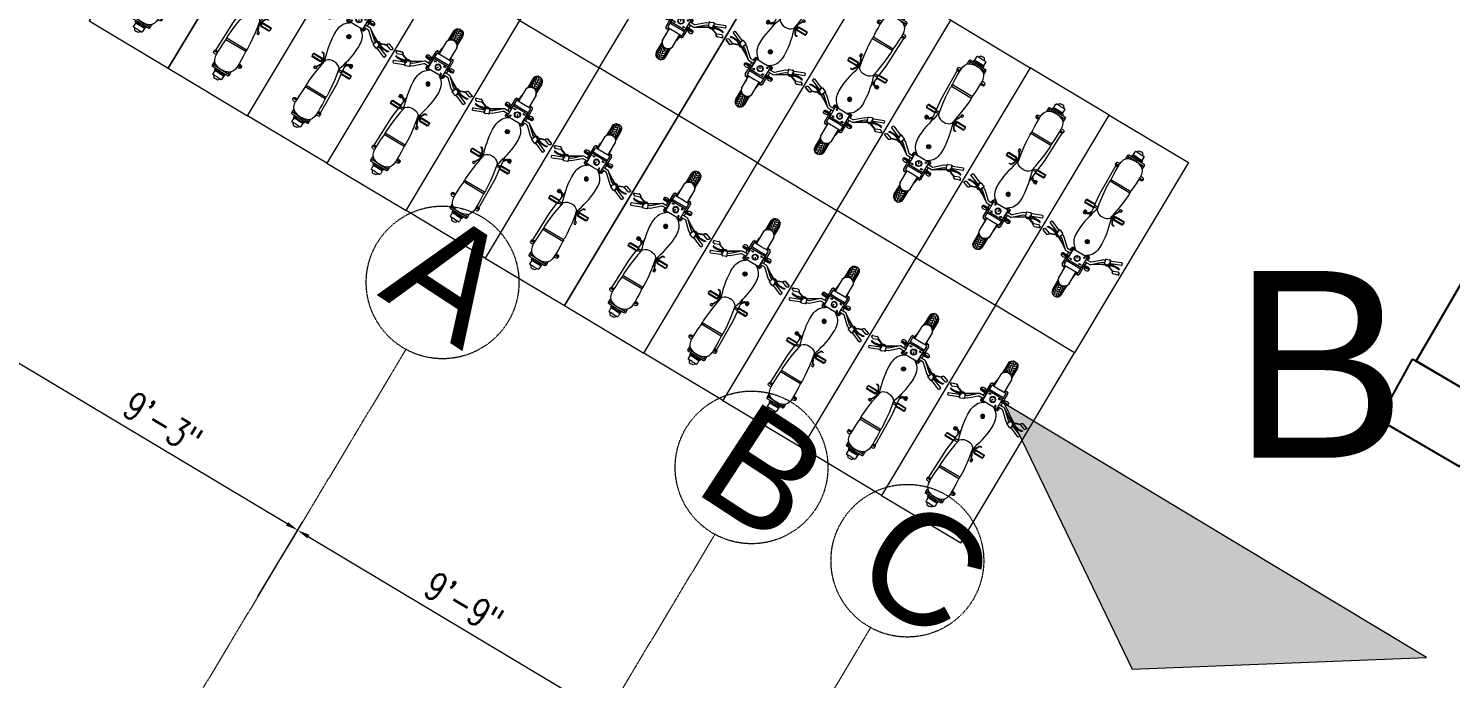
# Model space of a CAD drawing. Header units: inches. Extents: x -110725 to 51121, y 8404 to 44825.
# Drawn here: x -35431.1 to -34969.1, y 24317.6 to 24528.8 of the extents above; entities that cross this region are included whole.
import ezdxf

# ---------------------------------------------------------------- set-up
doc = ezdxf.new("R2010")
doc.units = ezdxf.units.IN
doc.header["$LTSCALE"] = 0.1
doc.header["$MEASUREMENT"] = 0
doc.linetypes.add('CENTER', pattern=[2, 1.25, -0.25, 0.25, -0.25])
doc.layers.get('0').update_dxf_attribs({"color": 1, "lineweight": 0})
doc.layers.get('Defpoints').update_dxf_attribs({"lineweight": 0})
doc.layers.add('boundary', color=6, linetype='Continuous')
doc.layers.add('building', color=6, linetype='Continuous')
for name, color, linetype, lineweight in [('CAR', 4, 'Continuous', 0), ('dim', 252, 'Continuous', 0), ('GRID', 8, 'CENTER', 0), ('TEXT', 3, 'Continuous', 0)]:
    doc.layers.add(name, color=color, linetype=linetype, lineweight=lineweight)
doc.styles.add('as', font='arial.ttf')
doc.styles.add('ATIF', font='arial.ttf')
doc.styles.add('EHSAN', font='arial.ttf', dxfattribs={"height": 54})
doc.styles.add('WORKING', font='romans.shx', dxfattribs={"width": 0.75})
doc.dimstyles.new('1-8', dxfattribs={"dimtxt": 6, "dimasz": 6, "dimexe": 3, "dimexo": 1, "dimgap": 2, "dimtad": 1, "dimdec": 1, "dimzin": 3, "dimdsep": 46, "dimlunit": 4, "dimtxsty": 'WORKING', "dimcen": 2, "dimdle": 3, "dimadec": 0, "dimazin": 0, "dimtfac": 0.75, "dimtdec": 1, "dimtofl": 0, "dimtmove": 1, "dimatfit": 0, "dimfxl": 4, "dimtolj": 1, "dimtzin": 0, "dimlwd": -1, "dimlwe": -1, "dimarcsym": 1})
doc.dimstyles.new('DIM1', dxfattribs={"dimtxt": 54, "dimasz": 6, "dimexe": 6, "dimexo": 3, "dimgap": 1, "dimtad": 0, "dimzin": 0, "dimdsep": 46, "dimlunit": 4, "dimtxsty": 'EHSAN', "dimblk": 'ARCHTICK', "dimcen": 3, "dimdle": 6, "dimclrd": 4, "dimclre": 4, "dimclrt": 6, "dimadec": 0, "dimazin": 0, "dimtfac": 1, "dimtofl": 0, "dimtmove": 1, "dimatfit": 3, "dimldrblk": 'ARCHTICK', "dimfxl": 4, "dimtolj": 1, "dimtzin": 3, "dimlwd": -1, "dimlwe": -1, "dimarcsym": 0})

# ---------------------------------------------------------------- blocks, each defined once
blk = doc.blocks.new('_ArchTick')
at = {"color": 0, "linetype": 'ByBlock', "const_width": 0.15}
blk.add_lwpolyline([(-0.5, -0.5), (0.5, 0.5)], dxfattribs=at)
blk = doc.blocks.new('*D36')
at = {"layer": 'Defpoints', "color": 0, "transparency": 16777216}
for p in [(-34844.39, 24844.24), (-34980.21, 24608.79, 1175.74), (-31891.16, 22826.98, 1175.74)]:
    blk.add_point(p, dxfattribs=at)
at = {"layer": 'dim', "color": 4, "transparency": 16777216}
for p, q in [((-34865.18, 24856.23), (-33399.65, 24010.89)), ((-34978.71, 24611.39), (-34841.4, 24849.44)), ((-31734.56, 23050.44), (-33200.09, 23895.78)), ((-31889.66, 22829.58), (-31752.35, 23067.63))]:
    blk.add_line(p, q, dxfattribs=at)
at = {"layer": 'dim', "color": 4, "transparency": 16777216, "xscale": 24, "yscale": 24, "zscale": 24}
for p, rotation in [((-34844.39, 24844.24), 150.0229745556264), ((-31755.35, 23062.43), 330.0229745556264)]:
    blk.add_blockref('_ArchTick', p, dxfattribs=dict(at, rotation=rotation))
at = {"layer": 'dim', "color": 6, "transparency": 16777216, "insert": (-33299.87, 23953.34), "char_height": 54, "attachment_point": 5, "rotation": 330.023, "style": 'EHSAN'}
blk.add_mtext('\\A1;297\'-2"', dxfattribs=at)
blk = doc.blocks.new('*X104')
at = {"color": 0}
for p, q in [((923.81, 1749.01), (924.46, 1749.66)), ((923.81, 1749.35), (924.11, 1749.66)), ((924.4, 1748.82), (923.81, 1749.41)), ((924.68, 1748.89), (923.94, 1749.63)), ((923.99, 1748.83), (924.7, 1749.54)), ((924.75, 1749.17), (924.27, 1749.66)), ((924.33, 1748.82), (924.75, 1749.23))]:
    blk.add_line(p, q, dxfattribs=at)
blk = doc.blocks.new('BICK 2')
h = blk.add_hatch()
h.set_pattern_fill('AR-HBONE', color=8, scale=0.15, angle=180, style=0)
h.set_pattern_definition([(225, (19574.7, -9784.29946), (-2e-16, -0.848528137), [1.8, -0.6]), (315, (19574.27574, -9784.7237), (-2e-16, -0.848528137), [1.8, -0.6])])
h.paths.add_polyline_path([(-16.23, -16.9, -0.357799), (-13.72, -16.9), (-13.72, -12.96, 0.45044), (-16.23, -12.96)])
at = {"color": 9}
for p, q in [((-30, 0), (0, 0)), ((0, 0), (0, -72)), ((-30, -72), (-30, 0)), ((0, -72), (-30, -72))]:
    blk.add_line(p, q, dxfattribs=at)
for p, q in [((-16.23, -12.96), (-16.23, -16.9)), ((-13.72, -12.96), (-13.72, -16.9)), ((-16.93, -18.12), (-16.93, -22.77)), ((-16.65, -14.07), (-16.65, -17.37)), ((-13.29, -14.07), (-13.29, -17.37)), ((-13.01, -18.12), (-13.01, -22.77)), ((-18.23, -22.7), (-18.23, -25.35)), ((-18.02, -22.38), (-18.02, -22.23)), ((-17.95, -22.16), (-17.42, -22.16)), ((-17.67, -23.05), (-17.67, -24.64)), ((-17.35, -22.22), (-17.11, -22.22)), ((-17.35, -22.36), (-17.35, -22.23)), ((-17.11, -22.47), (-17.11, -22.77)), ((-12.6, -22.22), (-12.84, -22.22)), ((-12.84, -22.47), (-12.84, -22.77)), ((-12.6, -22.36), (-12.6, -22.23)), ((-12, -22.16), (-12.53, -22.16)), ((-12.28, -23.05), (-12.28, -24.64)), ((-11.93, -22.38), (-11.93, -22.23)), ((-11.72, -22.7), (-11.72, -25.35)), ((-20.17, -25.5), (-20.17, -25.78)), ((-18.52, -25.5), (-20.17, -25.5)), ((-20.17, -25.78), (-18.52, -25.78)), ((-20.13, -25.23), (-20.13, -25.5)), ((-19.05, -26.01), (-17.67, -26.01)), ((-18.56, -25.23), (-18.56, -25.5)), ((-18.52, -25.5), (-18.52, -25.78)), ((-18.52, -25.62), (-17.67, -25.62)), ((-18.33, -26.01), (-18.33, -27.08)), ((-17.67, -24.66), (-17.67, -25.15)), ((-15.63, -26.69), (-15.91, -26.69)), ((-15.54, -26.37), (-15.79, -26.23)), ((-15.54, -27.02), (-15.79, -27.16)), ((-15.3, -26.12), (-15.44, -25.88)), ((-15.3, -27.26), (-15.44, -27.51)), ((-14.97, -26.04), (-14.97, -25.76)), ((-14.97, -26.69), (-14.64, -27.26)), ((-14.97, -27.35), (-14.97, -27.63)), ((-14.64, -26.12), (-14.5, -25.88)), ((-14.64, -27.26), (-14.5, -27.51)), ((-14.4, -26.37), (-14.16, -26.23)), ((-14.4, -27.02), (-14.16, -27.16)), ((-14.31, -26.69), (-14.03, -26.69)), ((-12.28, -24.66), (-12.28, -25.15)), ((-12.28, -24.66), (-12.28, -28.41)), ((-11.42, -25.62), (-12.28, -25.62)), ((-10.89, -26.01), (-12.28, -26.01)), ((-11.62, -25.61), (-11.62, -25.62)), ((-11.62, -26.01), (-11.62, -27.08)), ((-11.42, -25.5), (-9.78, -25.5)), ((-11.42, -25.5), (-11.42, -25.78)), ((-9.78, -25.78), (-11.42, -25.78)), ((-11.39, -25.23), (-11.39, -25.5)), ((-9.81, -25.23), (-9.81, -25.5)), ((-9.78, -25.5), (-9.78, -25.78)), ((-28.71, -29.69), (-29.2, -29.4)), ((-29.15, -28.9), (-27.71, -28.38)), ((-29.15, -28.94), (-27.71, -28.43)), ((-28.26, -32.86), (-28.52, -32.21)), ((-28.49, -32.12), (-25.29, -30.83)), ((-27.07, -29.2), (-28.47, -29.71)), ((-28.17, -32.9), (-24.98, -31.6)), ((-27.46, -28.41), (-27.01, -28.7)), ((-27.46, -28.46), (-27.01, -28.75)), ((-25.18, -30.6), (-25.25, -30.79)), ((-24.85, -31.1), (-25.05, -30.6)), ((-25.01, -30.71), (-24.94, -30.68)), ((-24.58, -31.57), (-24.97, -30.6)), ((-24.74, -31.69), (-24.92, -31.61)), ((-24.85, -31.1), (-24.64, -31.6)), ((-23.78, -29.82), (-24.82, -30.24)), ((-24.69, -31.49), (-24.62, -31.46)), ((-24.43, -29.66), (-24.18, -29.66)), ((-24.3, -29.53), (-24.3, -29.78)), ((-23.18, -31.3), (-24.22, -31.72)), ((-23.02, -30.94), (-23.42, -29.97)), ((-18.3, -27.92), (-18.23, -28.74)), ((-18.01, -28.65), (-18.02, -28.77)), ((-17.76, -28.4), (-17.77, -28.52)), ((-17.33, -28.83), (-17.34, -28.96)), ((-17.11, -28.69), (-17.11, -28.74)), ((-12.84, -28.69), (-12.84, -28.74)), ((-12.62, -28.83), (-12.61, -28.96)), ((-12.18, -28.4), (-12.17, -28.52)), ((-11.93, -28.65), (-11.92, -28.77)), ((-11.65, -27.92), (-11.72, -28.74)), ((-6.92, -30.94), (-6.53, -29.97)), ((-6.77, -31.3), (-5.73, -31.72)), ((-6.16, -29.82), (-5.13, -30.24)), ((-5.52, -29.66), (-5.77, -29.66)), ((-5.64, -29.53), (-5.64, -29.78)), ((-5.37, -31.57), (-4.97, -30.6)), ((-5.26, -31.49), (-5.32, -31.46)), ((-5.1, -31.1), (-5.3, -31.6)), ((-5.21, -31.69), (-5.02, -31.61)), ((-5.1, -31.1), (-4.89, -30.6)), ((-4.94, -30.71), (-5, -30.68)), ((-1.78, -32.9), (-4.97, -31.6)), ((-4.76, -30.6), (-4.69, -30.79)), ((-1.46, -32.12), (-4.65, -30.83)), ((-2.49, -28.41), (-2.93, -28.7)), ((-2.49, -28.46), (-2.93, -28.75)), ((-2.88, -29.2), (-1.48, -29.71)), ((-0.8, -28.9), (-2.24, -28.38)), ((-0.8, -28.94), (-2.24, -28.43)), ((-1.69, -32.86), (-1.42, -32.21)), ((-1.24, -29.69), (-0.75, -29.4)), ((-11.01, -43.53), (-11.35, -40.2)), ((-9.88, -40.73), (-9.88, -41.23)), ((-9.22, -40.45), (-9.6, -40.45)), ((-9.59, -41.51), (-9.21, -41.5)), ((-8.94, -41.22), (-8.94, -40.73)), ((-22.02, -44.17), (-22.02, -43.79)), ((-22.02, -44.17), (-22.02, -44.54)), ((-18.66, -43.74), (-22.01, -43.74)), ((-18.66, -44.59), (-22.01, -44.59)), ((-21.58, -43.64), (-21.97, -43.64)), ((-21.57, -44.69), (-21.97, -44.69)), ((-18.66, -43.54), (-21.77, -43.54)), ((-18.66, -44.79), (-21.77, -44.79)), ((-21.58, -43.64), (-21.58, -43.54)), ((-21.57, -44.79), (-21.57, -44.69)), ((-21.42, -43.64), (-21.42, -43.54)), ((-20.84, -43.64), (-21.42, -43.64)), ((-21.42, -44.79), (-21.42, -44.69)), ((-20.83, -44.69), (-21.42, -44.69)), ((-20.84, -43.64), (-20.84, -43.54)), ((-20.83, -44.79), (-20.83, -44.69)), ((-20.68, -43.64), (-20.68, -43.54)), ((-20.07, -43.64), (-20.68, -43.64)), ((-20.68, -44.79), (-20.68, -44.69)), ((-20.07, -44.69), (-20.68, -44.69)), ((-20.07, -43.64), (-20.07, -43.54)), ((-20.07, -44.79), (-20.07, -44.69)), ((-19.91, -43.64), (-19.91, -43.54)), ((-19.37, -43.64), (-19.91, -43.64)), ((-19.91, -44.79), (-19.91, -44.69)), ((-19.37, -44.69), (-19.91, -44.69)), ((-19.37, -43.64), (-19.37, -43.54)), ((-19.37, -44.79), (-19.37, -44.69)), ((-19.22, -43.64), (-19.22, -43.54)), ((-18.66, -43.64), (-19.22, -43.64)), ((-19.22, -44.79), (-19.22, -44.69)), ((-18.66, -44.69), (-19.22, -44.69)), ((-19.21, -41.94), (-19.17, -42.08)), ((-19.06, -42), (-19.07, -41.78)), ((-18.66, -44.16), (-18.66, -43.54)), ((-18.22, -43.88), (-18.66, -43.88)), ((-18.66, -44.16), (-18.66, -44.79)), ((-18.15, -44.44), (-18.66, -44.44)), ((-17.65, -43.88), (-18.06, -43.88)), ((-18.02, -44.86), (-17.79, -44.86)), ((-17.71, -44.44), (-18.01, -44.44)), ((-18.01, -44.56), (-17.73, -44.56)), ((-12.33, -43.88), (-11.03, -43.88)), ((-12.22, -44.44), (-11.03, -44.44)), ((-11.03, -44.16), (-11.03, -43.53)), ((-11.03, -43.53), (-7.92, -43.53)), ((-11.03, -43.64), (-10.47, -43.64)), ((-11.03, -43.74), (-7.67, -43.74)), ((-11.03, -44.16), (-11.03, -44.78)), ((-11.03, -44.59), (-7.67, -44.59)), ((-11.03, -44.69), (-10.47, -44.69)), ((-11.03, -44.78), (-7.92, -44.78)), ((-11, -43.64), (-11, -43.64)), ((-10.44, -48.3), (-10.85, -44.78)), ((-10.47, -43.64), (-10.47, -43.54)), ((-10.47, -44.79), (-10.47, -44.69)), ((-10.32, -43.64), (-10.32, -43.54)), ((-10.32, -43.64), (-9.77, -43.64)), ((-10.32, -44.79), (-10.32, -44.69)), ((-10.32, -44.69), (-9.77, -44.69)), ((-9.77, -43.64), (-9.77, -43.54)), ((-9.77, -44.79), (-9.77, -44.69)), ((-9.62, -43.64), (-9.62, -43.54)), ((-9.62, -43.64), (-9.01, -43.64)), ((-9.62, -44.79), (-9.62, -44.69)), ((-9.62, -44.69), (-9.01, -44.69)), ((-9.01, -43.64), (-9.01, -43.54)), ((-9.01, -44.79), (-9.01, -44.69)), ((-8.85, -43.64), (-8.85, -43.54)), ((-8.85, -43.64), (-8.27, -43.64)), ((-8.85, -44.79), (-8.85, -44.69)), ((-8.85, -44.69), (-8.27, -44.69)), ((-8.27, -43.64), (-8.27, -43.54)), ((-8.27, -44.79), (-8.27, -44.69)), ((-8.11, -43.64), (-8.11, -43.54)), ((-8.11, -43.64), (-7.72, -43.64)), ((-8.11, -44.79), (-8.11, -44.69)), ((-8.11, -44.69), (-7.72, -44.69)), ((-7.67, -44.15), (-7.67, -43.78)), ((-7.67, -44.15), (-7.67, -44.53)), ((-10.2, -59.03), (-10.44, -48.3)), ((-18.78, -53.78), (-18.78, -54.34)), ((-11.21, -54.35), (-18.75, -54.34)), ((-11.21, -53.79), (-18.74, -53.78)), ((-11.21, -53.79), (-11.21, -54.35)), ((-20.24, -59.53), (-20.24, -59.26)), ((-20.24, -59.26), (-18.98, -59.26)), ((-18.98, -59.54), (-20.24, -59.53)), ((-20.2, -59.8), (-20.2, -59.53)), ((-19.12, -59.03), (-18.99, -59.03)), ((-11.03, -59.55), (-9.85, -59.55)), ((-10.96, -59.04), (-11.02, -59.04)), ((-9.85, -59.28), (-11.02, -59.27)), ((-9.88, -59.82), (-9.88, -59.55)), ((-9.85, -59.55), (-9.85, -59.28)), ((-18.16, -63.82), (-18.16, -62.53)), ((-14.97, -63.54), (-17.88, -63.54)), ((-14.97, -64.1), (-17.88, -64.1)), ((-17.6, -63.54), (-17.6, -62.94)), ((-16.86, -64.66), (-16.86, -64.1)), ((-15.04, -64.55), (-16.6, -64.55)), ((-15.04, -64.55), (-13.47, -64.55)), ((-14.97, -63.54), (-12.07, -63.55)), ((-14.97, -64.1), (-12.07, -64.11)), ((-13.09, -64.66), (-13.09, -64.11)), ((-12.35, -63.55), (-12.34, -62.95)), ((-11.79, -63.83), (-11.78, -62.54)), ((-16.83, -64.77), (-16.83, -64.87)), ((-15.04, -64.88), (-16.83, -64.87)), ((-16.74, -64.87), (-16.74, -66.08)), ((-15.04, -66.3), (-16.61, -66.3)), ((-15.04, -64.88), (-13.25, -64.88)), ((-15.04, -66.3), (-13.47, -66.31)), ((-13.34, -64.88), (-13.34, -66.08)), ((-13.25, -64.78), (-13.25, -64.88))]:
    blk.add_line(p, q)
for points in [[(-18.23, -22.7, -0.128062), (-18.19, -22.55, -0.106229), (-18.07, -22.41, -0.085212), (-17.89, -22.32, -0.074629), (-17.67, -22.28, -0.074629), (-17.45, -22.32, -0.085212), (-17.27, -22.41, -0.106229), (-17.15, -22.55, -0.128062), (-17.11, -22.7, -0.128062)], [(-12.28, -26.32), (-12.28, -23.05, 0.414214), (-12.56, -22.77), (-14.97, -22.77), (-17.39, -22.77, 0.414214), (-17.67, -23.05)], [(-11.72, -22.7, 0.128062), (-11.76, -22.55, 0.106229), (-11.88, -22.41, 0.085212), (-12.06, -22.32, 0.074629), (-12.28, -22.28, 0.074629), (-12.5, -22.32, 0.085212), (-12.67, -22.41, 0.106229), (-12.8, -22.55, 0.128062), (-12.84, -22.7, 0.128062)], [(-23.39, -30.05), (-22.72, -29.78, 0.088184), (-22.64, -29.73), (-19.81, -27.16, -0.186475), (-19.62, -27.08), (-17.67, -27.08)], [(-18.33, -25.62, -0.134956), (-18.28, -25.43, -0.106229), (-18.14, -25.26, -0.085212), (-17.93, -25.16, -0.074629), (-17.67, -25.12, -0.000386), (-17.67, -25.12, -0.085212)], [(-12.28, -27.93), (-12.28, -24.66, 0.414214), (-12.56, -24.38), (-14.97, -24.38), (-17.39, -24.38, 0.414214), (-17.67, -24.66)], [(-11.62, -25.61, 0.128062), (-11.66, -25.43, 0.106229), (-11.81, -25.26, 0.085212), (-12.02, -25.16, 0.074629), (-12.28, -25.12, 0.000386), (-12.28, -25.12, 0.085212)], [(-6.56, -30.05), (-7.22, -29.78, -0.088184), (-7.31, -29.73), (-10.14, -27.16, 0.186475), (-10.33, -27.08), (-12.28, -27.08)], [(-23.07, -30.83), (-22.33, -30.53, 0.089602), (-22.25, -30.48), (-19.54, -28, -0.187817), (-19.35, -27.92), (-17.67, -27.92)], [(-18.23, -28.74, -0.128062), (-18.19, -28.59, -0.106229), (-18.07, -28.45, -0.085212), (-17.89, -28.36, -0.074629), (-17.67, -28.33, -0.074629)], [(-17.93, -29.11, -0.065943), (-18.07, -29.03, -0.106229), (-18.19, -28.89, -0.128062), (-18.23, -28.74, -0.128062)], [(-17.11, -28.69, -0.040595), (-17.11, -28.74, -0.128062), (-17.15, -28.89, -0.106229), (-17.27, -29.03, -0.085212), (-17.45, -29.12, -0.024362), (-17.52, -29.14, -0.074629)], [(-12.83, -28.69, 0.040595), (-12.84, -28.74, 0.128062), (-12.8, -28.89, 0.106229), (-12.67, -29.03, 0.085212), (-12.5, -29.12, 0.024362), (-12.43, -29.14)], [(-6.88, -30.83), (-7.62, -30.53, -0.089602), (-7.7, -30.48), (-10.4, -28, 0.187817), (-10.59, -27.92), (-12.28, -27.92)], [(-11.72, -28.74, 0.128062), (-11.76, -28.59, 0.106229), (-11.88, -28.45, 0.085212), (-12.06, -28.36, 0.074629), (-12.28, -28.33)], [(-12.01, -29.11, 0.065943), (-11.88, -29.03, 0.106229), (-11.76, -28.89, 0.128062), (-11.72, -28.74, 0.128062)]]:
    blk.add_lwpolyline(points, format="xyb")
for points in [[(-17.11, -22.47), (-17.11, -22.11), (-16.93, -20.58)], [(-17.11, -22.47), (-17.11, -22.77)], [(-12.84, -22.47), (-12.84, -22.11), (-13.01, -20.58)], [(-12.84, -22.47), (-12.84, -22.77)], [(-23.94, -29.6), (-22.05, -28.6), (-19.81, -27.16)], [(-20.17, -25.78), (-20.11, -25.84), (-20.02, -25.91), (-19.9, -25.96), (-19.77, -26), (-19.51, -26.02), (-19.35, -26.03)], [(-18.52, -25.78), (-18.58, -25.84), (-18.67, -25.91), (-18.79, -25.96), (-18.93, -26), (-19.18, -26.02), (-19.35, -26.03)], [(-11.42, -25.78), (-11.37, -25.84), (-11.27, -25.91), (-11.15, -25.96), (-11.02, -26), (-10.76, -26.02), (-10.6, -26.03)], [(-9.78, -25.78), (-9.83, -25.84), (-9.93, -25.91), (-10.05, -25.96), (-10.18, -26), (-10.44, -26.02), (-10.6, -26.03)], [(-6.01, -29.6), (-7.9, -28.6), (-10.14, -27.16)], [(-25.2, -30.09), (-25.38, -30.19), (-25.59, -30.28), (-25.81, -30.36), (-26.04, -30.43), (-26.28, -30.48), (-26.52, -30.53), (-26.75, -30.57), (-26.98, -30.59), (-27.21, -30.61), (-27.41, -30.62), (-27.61, -30.62), (-27.78, -30.62), (-27.94, -30.61), (-28.07, -30.59), (-28.18, -30.57), (-28.26, -30.54), (-28.33, -30.52), (-28.39, -30.5), (-28.43, -30.49), (-28.47, -30.48), (-28.5, -30.48), (-28.52, -30.5), (-28.53, -30.53), (-28.54, -30.56), (-28.54, -30.6), (-28.53, -30.64), (-28.51, -30.69), (-28.47, -30.73), (-28.42, -30.76), (-28.36, -30.8), (-28.28, -30.82), (-28.18, -30.84), (-28.06, -30.86), (-27.93, -30.87), (-27.78, -30.88), (-27.6, -30.88), (-27.41, -30.89), (-27.2, -30.89), (-26.96, -30.88), (-26.7, -30.87), (-26.42, -30.83), (-26.1, -30.77), (-25.76, -30.68), (-25.38, -30.55), (-25.03, -30.41)], [(-26.99, -29.15), (-25.4, -29.7), (-24.92, -30.63)], [(-26.92, -29), (-25.23, -29.58), (-24.74, -30.54)], [(-24.75, -29.66), (-24.87, -29.82), (-25.01, -29.96), (-25.03, -29.97)], [(-24.75, -29.66), (-24.71, -29.8), (-24.68, -29.91), (-24.66, -29.99), (-24.66, -30.05), (-24.68, -30.1), (-24.71, -30.14), (-24.76, -30.19), (-24.82, -30.24)], [(-24.75, -29.66), (-24.7, -29.59), (-24.65, -29.54), (-24.58, -29.5), (-24.51, -29.47), (-24.43, -29.45), (-24.35, -29.45), (-24.27, -29.45), (-24.2, -29.46), (-24.13, -29.48), (-24.07, -29.51), (-24.01, -29.54), (-23.96, -29.58), (-23.91, -29.63), (-23.87, -29.68), (-23.83, -29.74), (-23.78, -29.82)], [(-23.86, -29.72), (-21.98, -28.72), (-20.44, -27.73)], [(-17.59, -29.21), (-17.93, -29.12), (-18.02, -28.77), (-17.77, -28.52), (-17.63, -28.56)], [(-18.01, -28.65), (-17.76, -28.4), (-17.67, -28.42)], [(-17.41, -28.69), (-17.34, -28.96), (-17.59, -29.21)], [(-17.37, -28.69), (-17.33, -28.83)], [(-12.58, -28.69), (-12.62, -28.83)], [(-12.54, -28.69), (-12.61, -28.96), (-12.36, -29.21), (-12.02, -29.12), (-11.92, -28.77), (-12.17, -28.52), (-12.32, -28.56)], [(-11.93, -28.65), (-12.18, -28.4), (-12.28, -28.42)], [(-6.08, -29.72), (-7.96, -28.72), (-9.51, -27.73)], [(-5.2, -29.66), (-5.24, -29.59), (-5.3, -29.54), (-5.37, -29.5), (-5.44, -29.47), (-5.52, -29.45), (-5.6, -29.45), (-5.68, -29.45), (-5.75, -29.46), (-5.82, -29.48), (-5.88, -29.51), (-5.93, -29.54), (-5.98, -29.58), (-6.03, -29.63), (-6.08, -29.68), (-6.12, -29.74), (-6.16, -29.82)], [(-5.2, -29.66), (-5.24, -29.8), (-5.27, -29.91), (-5.28, -29.99), (-5.28, -30.05), (-5.27, -30.1), (-5.24, -30.14), (-5.19, -30.19), (-5.13, -30.24)], [(-3.02, -29), (-4.71, -29.58), (-5.21, -30.54)], [(-5.2, -29.66), (-5.08, -29.82), (-4.94, -29.96), (-4.91, -29.97)], [(-2.96, -29.15), (-4.55, -29.7), (-5.03, -30.63)], [(-4.75, -30.09), (-4.57, -30.19), (-4.36, -30.28), (-4.14, -30.36), (-3.9, -30.43), (-3.67, -30.48), (-3.43, -30.53), (-3.19, -30.57), (-2.96, -30.59), (-2.74, -30.61), (-2.53, -30.62), (-2.34, -30.62), (-2.16, -30.62), (-2.01, -30.61), (-1.88, -30.59), (-1.77, -30.57), (-1.68, -30.54), (-1.61, -30.52), (-1.55, -30.5), (-1.51, -30.49), (-1.48, -30.48), (-1.45, -30.48), (-1.43, -30.5), (-1.41, -30.53), (-1.41, -30.56), (-1.41, -30.6), (-1.42, -30.64), (-1.44, -30.69), (-1.47, -30.73), (-1.52, -30.76), (-1.59, -30.8), (-1.67, -30.82), (-1.77, -30.84), (-1.88, -30.86), (-2.02, -30.87), (-2.17, -30.88), (-2.34, -30.88), (-2.53, -30.89), (-2.75, -30.89), (-2.98, -30.88), (-3.24, -30.87), (-3.53, -30.83), (-3.84, -30.77), (-4.19, -30.68), (-4.56, -30.55), (-4.91, -30.41)], [(-9.89, -40.82), (-10.11, -40.83), (-10.37, -40.88), (-10.62, -41.03), (-10.85, -41.27), (-11.11, -41.6), (-11.2, -41.73)], [(-9.88, -41.17), (-10.07, -41.18), (-10.24, -41.21), (-10.4, -41.31), (-10.59, -41.5), (-10.83, -41.81), (-11.14, -42.27)], [(-19.07, -41.78), (-19.37, -41.78), (-19.59, -41.79), (-19.75, -41.81), (-19.84, -41.82), (-19.88, -41.84), (-19.88, -41.86), (-19.85, -41.88), (-19.79, -41.9), (-19.7, -41.91), (-19.61, -41.92), (-19.51, -41.93), (-19.4, -41.94), (-19.3, -41.94), (-19.21, -41.94), (-19.12, -41.95), (-19.06, -41.95)], [(-19.06, -42), (-18, -43.99), (-18.02, -45.31), (-18.85, -46.85), (-18.85, -47.57), (-19.49, -47.57), (-19.49, -46.85), (-18.85, -46.85)], [(-19.17, -42.08), (-18.14, -44.03), (-18.16, -45.27), (-18.99, -46.82), (-18.99, -46.85)], [(-17.51, -43.47), (-17.95, -45.63), (-18.29, -47.68), (-18.53, -49.62), (-18.7, -51.45), (-18.81, -53.16), (-18.74, -53.78)], [(-12.45, -43.47), (-12.01, -45.64), (-11.68, -47.69), (-11.44, -49.63), (-11.28, -51.46), (-11.17, -53.18), (-11.25, -53.79)], [(-18.75, -54.34), (-18.92, -56.26), (-18.96, -57.64), (-18.99, -58.9), (-18.97, -60.03), (-18.87, -61.02), (-18.61, -61.86), (-18.15, -62.54), (-17.44, -63.06), (-16.42, -63.4), (-15.05, -63.54)], [(-11.24, -54.35), (-11.07, -56.28), (-11.04, -57.65), (-11.02, -58.91), (-11.03, -60.04), (-11.15, -61.03), (-11.41, -61.87), (-11.87, -62.56), (-12.58, -63.07), (-13.6, -63.4), (-14.97, -63.54)], [(-20.24, -59.26), (-20.18, -59.19), (-20.09, -59.13), (-19.97, -59.07), (-19.83, -59.04), (-19.58, -59.01), (-19.41, -59.01)], [(-18.99, -59.04), (-18.99, -59.04), (-19.25, -59.02), (-19.41, -59.01)], [(-11.02, -59.05), (-10.83, -59.03), (-10.67, -59.02)], [(-9.85, -59.28), (-9.9, -59.21), (-10, -59.14), (-10.11, -59.09), (-10.25, -59.05), (-10.5, -59.03), (-10.67, -59.02)], [(-16.22, -66.3), (-15.7, -67.06), (-14.98, -67.06)], [(-13.74, -66.3), (-14.26, -67.06), (-14.98, -67.06)]]:
    blk.add_lwpolyline(points)
blk.add_lwpolyline([(-17.67, -25.15), (-17.67, -28.41, 0.414214), (-17.39, -28.69), (-14.97, -28.69), (-12.56, -28.69, 0.414214), (-12.28, -28.41), (-12.28, -25.15, 0.414214), (-12.56, -24.87), (-14.97, -24.87), (-17.39, -24.87, 0.414214)], format="xyb", close=True)
for points in [[(-16.46, -25.29), (-16.46, -25.7), (-17.16, -25.49)], [(-13.48, -25.29), (-13.48, -25.7), (-12.78, -25.49)]]:
    blk.add_lwpolyline(points, close=True)
for centre, radius in [((-14.97, -26.69), 0.973), ((-14.97, -26.69), 0.938), ((-14.97, -26.69), 0.0367), ((-24.3, -29.66), 0.124), ((-16.83, -28.1), 0.224), ((-5.64, -29.66), 0.124), ((-14.97, -33.06), 0.667), ((-14.97, -33.06), 0.633), ((-14.97, -33.06), 0.353), ((-14.97, -33.06), 0.213)]:
    blk.add_circle(centre, radius)
for centre, radius, start, end in [((-14.97, -14.07), 1.68, 0, 180), ((-14.97, -18.43), 1.98, 8.7974, 171.2026), ((-14.97, -18.59), 1.98, 8.7974, 171.2026), ((-17.95, -22.23), 0.0699, 90, 180), ((-17.42, -22.23), 0.0699, 0, 90), ((-12.53, -22.23), 0.0699, 90, 180), ((-12, -22.23), 0.0699, 0, 90), ((-19.87, -25.23), 0.263, 123.2495, 180), ((-19.35, -26.04), 1.22, 56.7505, 123.2495), ((-18.82, -25.23), 0.263, 0, 56.7505), ((-11.13, -25.23), 0.263, 123.2495, 180), ((-10.6, -26.04), 1.22, 56.7505, 123.2495), ((-10.07, -25.23), 0.263, 0, 56.7505), ((-29.05, -29.16), 0.28, 109.6251, 239.1993), ((-29.05, -29.21), 0.28, 109.6251, 175.3109), ((-28.57, -29.45), 0.28, 239.1993, 290.1131), ((-28.46, -32.19), 0.0699, 112.0934, 202.0934), ((-27.61, -28.65), 0.28, 56.9045, 109.6251), ((-27.61, -28.69), 0.28, 56.9045, 109.6251), ((-27.17, -28.94), 0.28, 290.1131, 56.9045), ((-27.17, -28.98), 0.28, 4.6891, 56.9045), ((-25.32, -30.76), 0.0699, 292.0934, 338.8868), ((-25.12, -30.62), 0.0699, 22.0934, 158.8868), ((-24.72, -30.5), 0.28, 177.4296, 202.0934), ((-24.95, -31.67), 0.0699, 65.2746, 112.0679), ((-24.83, -30.59), 0.135, 164.859, 69.0897), ((-24.81, -30.63), 0.135, 198.8427, 36.9374), ((-24.83, -30.59), 0.1, 207.3451, 27.3451), ((-24.72, -30.5), 0.28, 112.0934, 125.8905), ((-24.71, -31.63), 0.0699, 245.2746, 22.0679), ((-24.32, -31.47), 0.28, 202.0934, 292.0679), ((-23.68, -30.07), 0.28, 22.0934, 112.0934), ((-23.28, -31.05), 0.28, 292.0679, 22.0934), ((-6.66, -31.05), 0.28, 157.9066, 247.9321), ((-6.27, -30.07), 0.28, 67.9066, 157.9066), ((-5.62, -31.47), 0.28, 247.9321, 337.9066), ((-5.24, -31.63), 0.0699, 157.9321, 294.7254), ((-5.14, -30.63), 0.135, 143.0626, 341.1573), ((-5.12, -30.59), 0.135, 110.9103, 15.141), ((-5.12, -30.59), 0.1, 152.6549, 332.6549), ((-5.23, -30.5), 0.28, 54.1095, 67.9066), ((-4.99, -31.67), 0.0699, 67.9321, 114.7254), ((-5.23, -30.5), 0.28, 337.9066, 2.5704), ((-4.83, -30.62), 0.0699, 21.1132, 157.9066), ((-4.63, -30.76), 0.0699, 201.1132, 247.9066), ((-2.78, -28.94), 0.28, 123.0955, 249.8869), ((-2.78, -28.98), 0.28, 123.0955, 175.3109), ((-2.33, -28.65), 0.28, 70.3749, 123.0955), ((-2.33, -28.69), 0.28, 70.3749, 123.0955), ((-1.38, -29.45), 0.28, 249.8869, 300.8007), ((-1.49, -32.19), 0.0699, 337.9066, 67.9066), ((-0.89, -29.16), 0.28, 300.8007, 70.3749), ((-0.89, -29.21), 0.28, 4.6891, 70.3749), ((-28.2, -32.83), 0.0699, 202.0934, 292.0682), ((-1.75, -32.83), 0.0699, 247.9318, 337.9066), ((-9.6, -40.73), 0.28, 90.0433, 180.0433), ((-9.6, -41.23), 0.28, 180.0433, 271.2894), ((-9.22, -40.73), 0.28, 0.0433, 90.0433), ((-9.22, -41.22), 0.28, 271.2894, 0.0433), ((-21.77, -43.79), 0.25, 90.0433, 180.0433), ((-21.77, -44.54), 0.25, 180.0433, 270.0433), ((-15.21, -45.5), 3.06, 85.5738, 138.5879), ((-14.74, -45.5), 3.06, 41.6153, 94.4262), ((-7.92, -43.78), 0.25, 0.0433, 90.0433), ((-7.92, -44.53), 0.25, 270.0433, 0.0433), ((-19.94, -59.8), 0.263, 179.8971, 236.6476), ((-19.41, -59), 1.22, 236.6476, 291.7021), ((-10.67, -59.02), 1.22, 251.7308, 303.1466), ((-10.14, -59.82), 0.263, 303.1466, 359.8971), ((-17.88, -63.82), 0.28, 89.8971, 269.8971), ((-16.6, -64.77), 0.224, 89.8971, 179.8971), ((-16.78, -63.5), 1.06, 279.4763, 325.5296), ((-13.29, -63.51), 1.06, 214.2646, 260.3179), ((-13.47, -64.78), 0.224, 359.8971, 89.8971), ((-12.07, -63.83), 0.28, 269.8971, 89.8971), ((-16.51, -66.08), 0.224, 179.8971, 269.8971), ((-13.56, -66.08), 0.224, 269.8971, 359.8971)]:
    blk.add_arc(centre, radius, start, end)
for points in [[(-17.65, -43.88), (-19.42, -34.9), (-18.48, -30.35), (-16.62, -28.69)], [(-12.29, -43.88), (-10.53, -34.9), (-11.47, -30.35), (-13.33, -28.69)]]:
    blk.add_spline(points, degree=3)
at = {"extrusion": (0, 0, -1), "xscale": -1.119118922855427, "yscale": 1.119118922855705, "zscale": -1.119118922855427, "rotation": 89.95668755153847}
blk.add_blockref('*X104', (1967.79, 991.92), dxfattribs=at)
blk = doc.blocks.new('*D2977')
at = {"layer": 'Defpoints', "color": 0, "transparency": 16777216}
for p in [(-35357.07, 24343.34), (-35243.28, 24305.68), (-35256.72, 24283.24)]:
    blk.add_point(p, dxfattribs=at)
at = {"layer": 'dim', "color": 0, "transparency": 16777216}
for p, q in [((-35356.56, 24344.2), (-35342.09, 24368.36)), ((-35340.2, 24363.73), (-35246.71, 24307.73)), ((-35256.21, 24284.09), (-35241.74, 24308.25))]:
    blk.add_line(p, q, dxfattribs=at)
for points in [[(-35339.85, 24364.3), (-35340.54, 24363.15), (-35343.63, 24365.78)], [(-35246.37, 24308.31), (-35247.05, 24307.16), (-35243.28, 24305.68)]]:
    blk.add_solid(points, dxfattribs=at)
at = {"layer": 'dim', "color": 0, "transparency": 16777216, "insert": (-35289.67, 24342.04), "char_height": 9, "attachment_point": 5, "rotation": 329.0806, "style": 'WORKING'}
blk.add_mtext('\\A1;9\'-9"', dxfattribs=at)
blk = doc.blocks.new('*D3009')
at = {"layer": 'Defpoints', "color": 0, "transparency": 16777216}
for p in [(-35438.86, 24422.82), (-35452.3, 24400.38), (-35357.07, 24343.34)]:
    blk.add_point(p, dxfattribs=at)
at = {"layer": 'dim', "color": 0, "transparency": 16777216}
for p, q in [((-35451.78, 24401.23), (-35437.31, 24425.39)), ((-35347.06, 24367.84), (-35435.42, 24420.76)), ((-35356.56, 24344.2), (-35342.09, 24368.36))]:
    blk.add_line(p, q, dxfattribs=at)
for points in [[(-35435.08, 24421.34), (-35435.77, 24420.19), (-35438.86, 24422.82)], [(-35346.72, 24368.41), (-35347.4, 24367.27), (-35343.63, 24365.78)]]:
    blk.add_solid(points, dxfattribs=at)
at = {"layer": 'dim', "color": 0, "transparency": 16777216, "insert": (-35387.46, 24400.61), "char_height": 9, "attachment_point": 5, "rotation": 329.0806, "style": 'WORKING'}
blk.add_mtext('\\A1;9\'-3"', dxfattribs=at)

msp = doc.modelspace()

# ---------------------------------------------------------------- hatches: boundary and pattern name
at = {"layer": 'TEXT'}
msp.add_hatch(color=256, dxfattribs=at).paths.add_polyline_path([(-35114.17637, 24406.92111), (-35072.58647, 24320.67782), (-34976.91288, 24324.44489)])

# ---------------------------------------------------------------- linework, layer by layer
at = {"layer": 'boundary', "linetype": 'CENTER', "elevation": -21.56329}
msp.add_lwpolyline([(-34980.20533, 24608.79412), (-34944.00968, 24483.42297), (-34980.30988, 24420.82334), (-34955.26173, 24406.08374)], dxfattribs=at)
at = {"layer": 'building', "linetype": 'Continuous'}
for points, elevation in [([(-41710.86638, 20787.09078), (-39546.06335, 24214.83069), (-39358.80114, 24266.09692), (-39237.72157, 24450.76329), (-39274.4766, 24650.22286), (-38256.61817, 26306.46684), (-37948.3386, 26390.86365), (-34980.20533, 24608.79412), (-34944.00968, 24483.42297), (-34980.30988, 24420.82334), (-34665.81224, 24234.54273), (-34435.52017, 24283.46768), (-31891.15632, 22826.982)], 1.07221), ([(-34992.28508, 24401.67272), (-34981.44329, 24421.3883)], 9.0542), ([(-34966.10353, 24386.36817), (-34955.26173, 24406.08374), (-34981.44329, 24421.3883)], 6.79065), ([(-34966.10353, 24386.36817), (-34992.28508, 24401.67272)], 9.0542)]:
    msp.add_lwpolyline(points, dxfattribs=dict(at, elevation=elevation))
at = {"layer": 'CAR', "linetype": 'Continuous'}
msp.add_circle((-33960.35096, 21924.4645, 27.16259), 11425.94255, dxfattribs=at)
at = {"layer": 'GRID'}
for p, q in [((-35722.03516, 23733.99307), (-35308.44679, 24424.51831)), ((-35621.686, 23673.89267), (-35208.09763, 24364.41792)), ((-35560.27339, 23661.58869), (-35157.47614, 24334.09713))]:
    msp.add_line(p, q, dxfattribs=at)
for centre in [(-35296.57833, 24446.30646), (-35196.20761, 24386.1943), (-35145.5856, 24355.87437)]:
    msp.add_circle(centre, 24.81095, dxfattribs=at)
at = {"layer": 'TEXT'}
msp.add_lwpolyline([(-34976.91288, 24324.44489), (-35114.17637, 24406.92111), (-35072.58647, 24320.67782)], close=True, dxfattribs=at)

# ---------------------------------------------------------------- block references
at = {"layer": 'CAR', "yscale": 1.000284139017757, "zscale": 1.000284139017757}
for p, xscale, rotation in [((-35374.41123, 24593.10593, 1.07221), -1.000284139017757, 329.0724239765637), ((-35245.70202, 24515.9909, 1.07221), -1.000284139017757, 149.0724239765991), ((-35348.66939, 24577.68292, 1.07221), -1.000284139017757, 329.0724239765725), ((-35245.70202, 24515.9909, 1.07221), 1.000284139017757, 149.072423976599), ((-35297.18571, 24546.83691, 1.07221), 1.000284139017757, 329.0724239765725), ((-35219.96018, 24500.56789, 1.07221), 1.000284139017757, 149.0724239765902), ((-35297.18571, 24546.83691, 1.07221), -1.000284139017757, 329.0724239765637), ((-35168.4765, 24469.72188, 1.07221), -1.000284139017757, 149.0724239765902), ((-35245.70202, 24515.9909, 1.07221), 1.000284139017757, 329.0724239765637), ((-35168.4765, 24469.72188, 1.07221), 1.000284139017757, 149.072423976599), ((-35245.70202, 24515.9909, 1.07221), -1.000284139017757, 329.0724239765637), ((-35116.99282, 24438.87587, 1.07221), -1.000284139017757, 149.0724239765991), ((-35219.96018, 24500.56789, 1.07221), -1.000284139017757, 329.0724239765725), ((-35116.99282, 24438.87587, 1.07221), 1.000284139017757, 149.072423976599), ((-35168.4765, 24469.72188, 1.07221), 1.000284139017757, 329.0724239765725), ((-35168.4765, 24469.72188, 1.07221), -1.000284139017757, 329.0724239765637), ((-35116.99282, 24438.87587, 1.07221), 1.000284139017757, 329.0724239765637), ((-35116.99282, 24438.87587, 1.07221), -1.000284139017757, 329.0724239765637)]:
    msp.add_blockref('BICK 2', p, dxfattribs=dict(at, xscale=xscale, rotation=rotation))

# ---------------------------------------------------------------- texts
at = {"layer": 'TEXT', "style": 'as'}
msp.add_text('B', height=60.75, dxfattribs=at).set_placement((-35040.06322, 24389.30566))
at = {"layer": 'TEXT', "char_height": 36, "attachment_point": 1, "rotation": 326.795999, "style": 'ATIF'}
for s, insert in [('A', (-35298.36437, 24472.39957)), ('B', (-35196.08084, 24408.943)), ('C', (-35145.45883, 24378.62307))]:
    msp.add_mtext_dynamic_manual_height_columns(s, width=30.9854961, gutter_width=15, heights=[0], dxfattribs=dict(at, insert=insert))

# ---------------------------------------------------------------- dimensions: what is measured, and where the dimension line sits
at = {"layer": 'dim'}
dim = msp.add_linear_dim(base=(-34844.39468, 24844.24306, -1174.66297), p1=(-31891.15632, 22826.982, 1.07221), p2=(-34980.20533, 24608.79412, 1.07221), angle=150.0229746, dimstyle='DIM1', override={"dimtxt": 36, "dimasz": 24, "dimdle": 24}, dxfattribs=at)
dim.commit()
dim.dimension.update_dxf_attribs({"geometry": '*D36', "text_midpoint": (-33299.87017, 23953.33699, -1174.66297), "dimtype": 161})
for p2, distance, picture, middle in [((-35452.29775, 24400.37535), -26.1614, '*D3009', (-35387.46061, 24400.61218)), ((-35256.72162, 24283.23552), 26.1614, '*D2977', (-35289.67255, 24342.04226))]:
    dim = msp.add_aligned_dim(p1=(-35357.06925, 24343.33848), p2=p2, distance=distance, dimstyle='1-8', override={"dimtxt": 9, "dimasz": 4}, dxfattribs=at)
    dim.commit()
    dim.dimension.update_dxf_attribs({"geometry": picture, "text_midpoint": middle})

doc.saveas('drawing.dxf')
